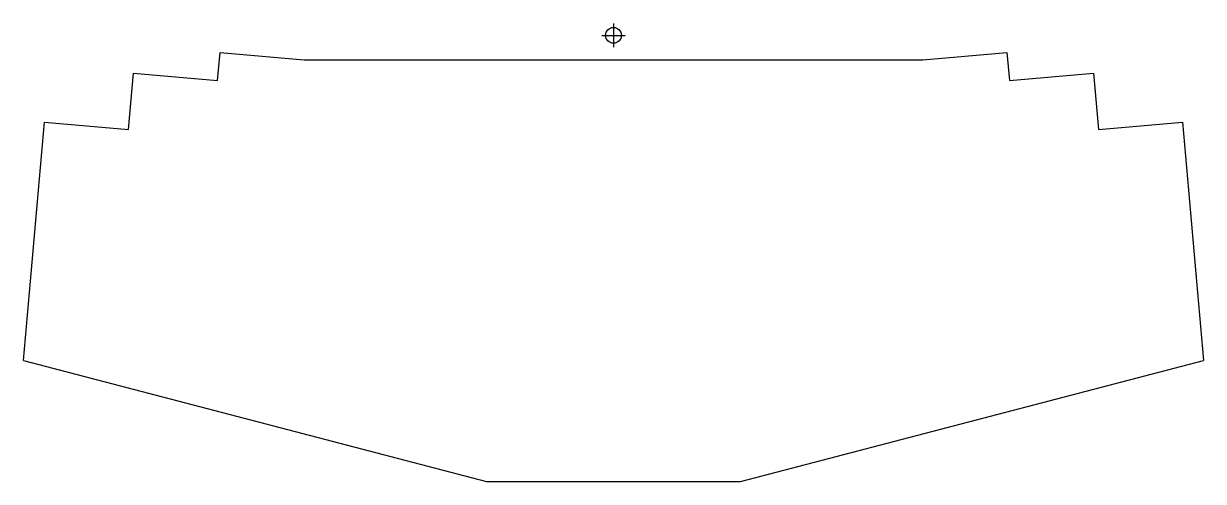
# Model space of a CAD drawing. Header units: millimetres. Extents: x 4 to 256, y -95 to 2.
import ezdxf

# ---------------------------------------------------------------- set-up
doc = ezdxf.new("R2010")
doc.units = ezdxf.units.MM
doc.layers.get('0').update_dxf_attribs({"linetype": 'CONTINUOUS'})

msp = doc.modelspace()

# ---------------------------------------------------------------- linework, layer by layer
for p, q in [((127.5, 0), (132.5, 0)), ((127.5, 0), (132.5, 0)), ((130, 2.5), (130, -2.5)), ((130, 2.5), (130, -2.5)), ((45.62, -9.65), (46.15, -3.67)), ((46.15, -3.67), (64.08, -5.24)), ((195.92, -5.24), (213.86, -3.67)), ((213.86, -3.67), (214.38, -9.65)), ((64.08, -5.24), (195.92, -5.24)), ((26.65, -20.03), (27.69, -8.08)), ((27.69, -8.08), (45.62, -9.65)), ((214.38, -9.65), (232.31, -8.08)), ((232.31, -8.08), (233.36, -20.03)), ((7.23, -35.4), (8.71, -18.47)), ((8.71, -18.47), (26.65, -20.03)), ((233.35, -20.03), (251.29, -18.47)), ((251.29, -18.47), (252.77, -35.4)), ((5.75, -52.34), (7.23, -35.4)), ((252.77, -35.4), (254.25, -52.34)), ((4.27, -69.27), (5.75, -52.34)), ((254.25, -52.34), (255.73, -69.27)), ((4.27, -69.27), (102.95, -95.04)), ((157.05, -95.04), (255.73, -69.27)), ((102.95, -95.04), (157.05, -95.04))]:
    msp.add_line(p, q)
msp.add_circle((130, 0), 1.67)
msp.add_circle((130, 0), 1.67)

doc.saveas('drawing.dxf')
